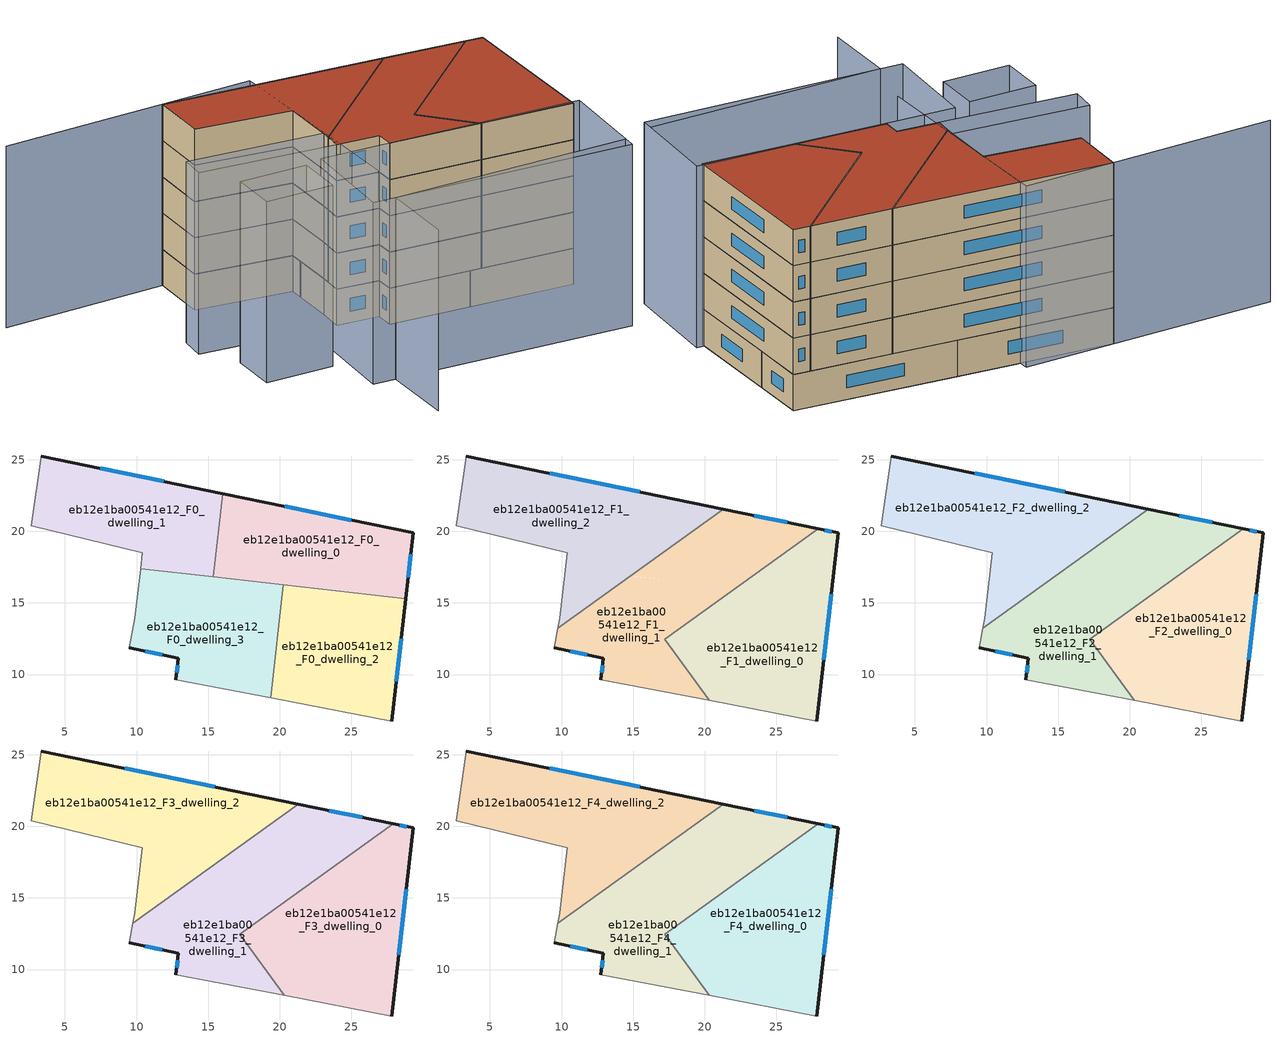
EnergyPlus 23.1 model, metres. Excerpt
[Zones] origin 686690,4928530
eb12e1ba00541e12_F0_dwelling_0
 floor ground (EU_floor_Construction): 28.78,15.28 29.3,19.89 16.01,22.64 15.35,16.81 z0
 wall outside (EU_wall_Construction): 16.01,22.64 29.3,19.89 28.78,15.28 z0:3
 wall to eb12e1ba00541e12_F0_dwelling_1 (EU_wall_Construction): 15.35,16.81 16.01,22.64 z0:3
 wall to eb12e1ba00541e12_F0_dwelling_2 (EU_wall_Construction): 28.78,15.28 20.25,16.25 z0:3
 wall to eb12e1ba00541e12_F0_dwelling_3 (EU_wall_Construction): 20.25,16.25 15.35,16.81 z0:3
 window (EU_Window_Construction): 20.33,21.74 24.98,20.78 / 29.13,18.39 28.95,16.78 z0.98:2.02
 ceiling adiabatic (EU_roof_Construction): 29.3,19.89 28.78,15.28 22.17,16.04 27.92,20.17 z3
eb12e1ba00541e12_F0_dwelling_1
 floor ground (EU_floor_Construction): 15.35,16.81 16.01,22.64 3.36,25.26 2.66,20.39 10.41,18.49 10.28,17.39 z0
 wall outside (EU_wall_Construction): 3.36,25.26 16.01,22.64 z0:3
 wall adiabatic (EU_wall_Construction): 10.28,17.39 10.41,18.49 2.66,20.39 3.36,25.26 z0:3
 wall to eb12e1ba00541e12_F0_dwelling_3 (EU_wall_Construction): 15.35,16.81 10.28,17.39 z0:3
 window (EU_Window_Construction): 7.47,24.4 11.9,23.49 z0.98:2.02
eb12e1ba00541e12_F0_dwelling_2
 floor ground (EU_floor_Construction): 27.81,6.76 28.78,15.28 20.25,16.25 19.35,8.37 z0
 wall outside (EU_wall_Construction): 28.78,15.28 27.81,6.76 z0:3
 wall to eb12e1ba00541e12_F0_dwelling_3 (EU_wall_Construction): 19.35,8.37 20.25,16.25 z0:3
 wall adiabatic (EU_wall_Construction): 27.81,6.76 19.35,8.37 z0:3
 window (EU_Window_Construction): 28.46,12.51 28.12,9.53 z0.98:2.02
eb12e1ba00541e12_F0_dwelling_3
 floor ground (EU_floor_Construction): 19.35,8.37 20.25,16.25 10.28,17.39 9.86,13.92 9.48,11.88 12.92,11.14 12.75,9.63 z0
 wall outside (EU_wall_Construction): 12.75,9.63 12.92,11.14 9.48,11.88 z0:3
 wall adiabatic (EU_wall_Construction): 19.35,8.37 12.75,9.63 / 9.48,11.88 9.86,13.92 10.28,17.39 z0:3
 window (EU_Window_Construction): 12.8,10.12 12.86,10.64 / 11.8,11.38 10.6,11.64 z0.98:2.02
eb12e1ba00541e12_F1_dwelling_0
 floor to eb12e1ba00541e12_F0_dwelling_2 (EU_floor_Construction): 27.81,6.76 28.78,15.28 22.17,16.04 20.05,14.51 19.46,9.35 20.3,8.19 z3
 floor adiabatic (EU_floor_Construction): 28.78,15.28 29.3,19.89 27.92,20.17 22.17,16.04 z3
 floor to eb12e1ba00541e12_F0_dwelling_3 (EU_floor_Construction): 19.46,9.35 20.05,14.51 17.21,12.48 z3
 wall outside (EU_wall_Construction): 27.92,20.17 29.3,19.89 27.81,6.76 z3:6
 wall adiabatic (EU_wall_Construction): 27.81,6.76 20.3,8.19 z3:6
 wall to eb12e1ba00541e12_F1_dwelling_1 (EU_wall_Construction): 20.3,8.19 17.21,12.48 27.92,20.17 z3:6
 window (EU_Window_Construction): 28.37,20.08 28.85,19.98 / 28.81,15.62 28.29,11.03 z3.98:5.02
eb12e1ba00541e12_F1_dwelling_1
 floor to eb12e1ba00541e12_F0_dwelling_3 (EU_floor_Construction): 19.35,8.37 19.46,9.35 17.21,12.48 20.05,14.51 20.25,16.25 14.79,16.88 9.73,13.24 9.48,11.88 12.92,11.14 12.75,9.63 z3
 floor to eb12e1ba00541e12_F0_dwelling_2 (EU_floor_Construction): 20.3,8.19 19.46,9.35 19.35,8.37 z3; 22.17,16.04 20.25,16.25 20.05,14.51 z3
 floor to eb12e1ba00541e12_F0_dwelling_1 (EU_floor_Construction): 15.35,16.81 15.41,17.32 14.79,16.88 z3
 floor to eb12e1ba00541e12_F0_dwelling_0 (EU_floor_Construction): 27.92,20.17 21.29,21.54 15.41,17.32 15.35,16.81 22.17,16.04 z3
 wall outside (EU_wall_Construction): 12.75,9.63 12.92,11.14 9.48,11.88 / 21.29,21.54 27.92,20.17 z3:6
 wall adiabatic (EU_wall_Construction): 20.3,8.19 12.75,9.63 / 9.48,11.88 9.73,13.24 z3:6
 wall to eb12e1ba00541e12_F1_dwelling_2 (EU_wall_Construction): 9.73,13.24 21.29,21.54 z3:6
 window (EU_Window_Construction): 12.8,10.12 12.86,10.64 / 11.8,11.38 10.6,11.64 / 23.45,21.1 25.76,20.62 z3.98:5.02
eb12e1ba00541e12_F1_dwelling_2
 floor to eb12e1ba00541e12_F0_dwelling_1 (EU_floor_Construction): 15.41,17.32 16.01,22.64 3.36,25.26 2.66,20.39 10.41,18.49 10.28,17.39 14.79,16.88 z3
 floor to eb12e1ba00541e12_F0_dwelling_0 (EU_floor_Construction): 21.29,21.54 16.01,22.64 15.41,17.32 z3
 floor to eb12e1ba00541e12_F0_dwelling_3 (EU_floor_Construction): 14.79,16.88 10.28,17.39 9.86,13.92 9.73,13.24 z3
 wall outside (EU_wall_Construction): 3.36,25.26 21.29,21.54 z3:6
 wall adiabatic (EU_wall_Construction): 9.73,13.24 9.86,13.92 10.41,18.49 2.66,20.39 3.36,25.26 z3:6
 window (EU_Window_Construction): 9.19,24.05 15.46,22.75 z3.98:5.02
eb12e1ba00541e12_F2_dwelling_0
 floor to eb12e1ba00541e12_F1_dwelling_0 (EU_floor_Construction): 27.81,6.76 29.3,19.89 27.92,20.17 17.21,12.48 20.3,8.19 z6
 wall outside (EU_wall_Construction): 27.92,20.17 29.3,19.89 27.81,6.76 z6:9
 wall adiabatic (EU_wall_Construction): 27.81,6.76 20.3,8.19 z6:9
 wall to eb12e1ba00541e12_F2_dwelling_1 (EU_wall_Construction): 20.3,8.19 17.21,12.48 27.92,20.17 z6:9
 window (EU_Window_Construction): 28.37,20.08 28.85,19.98 / 28.81,15.62 28.29,11.03 z6.98:8.02
eb12e1ba00541e12_F2_dwelling_1
 floor to eb12e1ba00541e12_F1_dwelling_1 (EU_floor_Construction): 20.3,8.19 17.21,12.48 27.92,20.17 21.29,21.54 9.73,13.24 9.48,11.88 12.92,11.14 12.75,9.63 z6
 wall outside (EU_wall_Construction): 12.75,9.63 12.92,11.14 9.48,11.88 / 21.29,21.54 27.92,20.17 z6:9
 wall adiabatic (EU_wall_Construction): 20.3,8.19 12.75,9.63 / 9.48,11.88 9.73,13.24 z6:9
 wall to eb12e1ba00541e12_F2_dwelling_2 (EU_wall_Construction): 9.73,13.24 21.29,21.54 z6:9
 window (EU_Window_Construction): 12.8,10.12 12.86,10.64 / 11.8,11.38 10.6,11.64 / 23.45,21.1 25.76,20.62 z6.98:8.02
eb12e1ba00541e12_F2_dwelling_2
 floor to eb12e1ba00541e12_F1_dwelling_2 (EU_floor_Construction): 21.29,21.54 3.36,25.26 2.66,20.39 10.41,18.49 9.86,13.92 9.73,13.24 z6
 wall outside (EU_wall_Construction): 3.36,25.26 21.29,21.54 z6:9
 wall adiabatic (EU_wall_Construction): 9.73,13.24 9.86,13.92 10.41,18.49 2.66,20.39 3.36,25.26 z6:9
 window (EU_Window_Construction): 9.19,24.05 15.46,22.75 z6.98:8.02
eb12e1ba00541e12_F3_dwelling_0
 floor to eb12e1ba00541e12_F2_dwelling_0 (EU_floor_Construction): 27.81,6.76 29.3,19.89 27.92,20.17 17.21,12.48 20.3,8.19 z9
 wall outside (EU_wall_Construction): 27.92,20.17 29.3,19.89 27.81,6.76 z9:12
 wall adiabatic (EU_wall_Construction): 27.81,6.76 20.3,8.19 z9:12
 wall to eb12e1ba00541e12_F3_dwelling_1 (EU_wall_Construction): 20.3,8.19 17.21,12.48 27.92,20.17 z9:12
 window (EU_Window_Construction): 28.37,20.08 28.85,19.98 / 28.81,15.62 28.29,11.03 z9.98:11.02
eb12e1ba00541e12_F3_dwelling_1
 floor to eb12e1ba00541e12_F2_dwelling_1 (EU_floor_Construction): 20.3,8.19 17.21,12.48 27.92,20.17 21.29,21.54 9.73,13.24 9.48,11.88 12.92,11.14 12.75,9.63 z9
 wall outside (EU_wall_Construction): 12.75,9.63 12.92,11.14 9.48,11.88 / 21.29,21.54 27.92,20.17 z9:12
 wall adiabatic (EU_wall_Construction): 20.3,8.19 12.75,9.63 / 9.48,11.88 9.73,13.24 z9:12
 wall to eb12e1ba00541e12_F3_dwelling_2 (EU_wall_Construction): 9.73,13.24 21.29,21.54 z9:12
 window (EU_Window_Construction): 12.8,10.12 12.86,10.64 / 11.8,11.38 10.6,11.64 / 23.45,21.1 25.76,20.62 z9.98:11.02
eb12e1ba00541e12_F3_dwelling_2
 floor to eb12e1ba00541e12_F2_dwelling_2 (EU_floor_Construction): 21.29,21.54 3.36,25.26 2.66,20.39 10.41,18.49 9.86,13.92 9.73,13.24 z9
 wall outside (EU_wall_Construction): 3.36,25.26 21.29,21.54 z9:12
 wall adiabatic (EU_wall_Construction): 9.73,13.24 9.86,13.92 10.41,18.49 2.66,20.39 3.36,25.26 z9:12
 window (EU_Window_Construction): 9.19,24.05 15.46,22.75 z9.98:11.02
eb12e1ba00541e12_F4_dwelling_0
 floor to eb12e1ba00541e12_F3_dwelling_0 (EU_floor_Construction): 27.81,6.76 29.3,19.89 27.92,20.17 17.21,12.48 20.3,8.19 z12
 wall outside (EU_wall_Construction): 27.92,20.17 29.3,19.89 27.81,6.76 z12:15
 wall adiabatic (EU_wall_Construction): 27.81,6.76 20.3,8.19 z12:15
 wall to eb12e1ba00541e12_F4_dwelling_1 (EU_wall_Construction): 20.3,8.19 17.21,12.48 27.92,20.17 z12:15
 window (EU_Window_Construction): 28.37,20.08 28.85,19.98 / 28.81,15.62 28.29,11.03 z12.98:14.02
 roof outside (EU_roof_Construction): 29.3,19.89 27.81,6.76 20.3,8.19 17.21,12.48 27.92,20.17 z15
eb12e1ba00541e12_F4_dwelling_1
 floor to eb12e1ba00541e12_F3_dwelling_1 (EU_floor_Construction): 20.3,8.19 17.21,12.48 27.92,20.17 21.29,21.54 9.73,13.24 9.48,11.88 12.92,11.14 12.75,9.63 z12
 wall outside (EU_wall_Construction): 12.75,9.63 12.92,11.14 9.48,11.88 / 21.29,21.54 27.92,20.17 z12:15
 wall adiabatic (EU_wall_Construction): 20.3,8.19 12.75,9.63 / 9.48,11.88 9.73,13.24 z12:15
 wall to eb12e1ba00541e12_F4_dwelling_2 (EU_wall_Construction): 9.73,13.24 21.29,21.54 z12:15
 window (EU_Window_Construction): 12.8,10.12 12.86,10.64 / 11.8,11.38 10.6,11.64 / 23.45,21.1 25.76,20.62 z12.98:14.02
 roof outside (EU_roof_Construction): 27.92,20.17 17.21,12.48 20.3,8.19 12.75,9.63 12.92,11.14 9.48,11.88 9.73,13.24 21.29,21.54 z15
eb12e1ba00541e12_F4_dwelling_2
 floor to eb12e1ba00541e12_F3_dwelling_2 (EU_floor_Construction): 21.29,21.54 3.36,25.26 2.66,20.39 10.41,18.49 9.86,13.92 9.73,13.24 z12
 wall outside (EU_wall_Construction): 3.36,25.26 21.29,21.54 z12:15
 wall adiabatic (EU_wall_Construction): 9.73,13.24 9.86,13.92 10.41,18.49 2.66,20.39 3.36,25.26 z12:15
 window (EU_Window_Construction): 9.19,24.05 15.46,22.75 z12.98:14.02
 roof outside (EU_roof_Construction): 21.29,21.54 9.73,13.24 9.86,13.92 10.41,18.49 2.66,20.39 3.36,25.26 z15
shading: 6.66,-4.32 7.43,1.94 / 7.43,1.94 27.11,-0.47 / -10.29,26.59 11,24.51 / 11,24.51 9.24,6.44 / 26.99,-1.48 5.58,2.26 / 5.58,2.26 7.05,10.62 / 7.05,10.62 28.45,6.88 / 28.45,6.88 26.99,-1.48 / 5.54,10.44 5.04,6.54 / 5.04,6.54 -0.59,7.28 / -0.59,7.28 -0.08,11.17 / -0.08,11.17 5.54,10.44 / 9.48,11.88 -1.63,14.25 / -1.63,14.25 -1.19,16.35 / -1.19,16.35 9.93,13.97 / 9.93,13.97 9.48,11.88 z0:15
[Building]
EU S2 Campaign: North Axis=0; Terrain=City; Solar Distribution=FullExterior
[Site:Location]
Bologna: Latitude=44.5; Longitude=11.25; Time Zone=1; Elevation=37
[SizingPeriod:WeatherFileDays]
AnnualSizingPeriod: Begin Month=1; Begin Day of Month=1; End Month=12; End Day of Month=31; Day of Week for Start Day=Monday; Use Weather File Daylight Saving Period=No; Use Weather File Rain and Snow Indicators=No
[MATERIAL]
EU_InternalMass_Material: Roughness=MediumRough; Thickness=0.1; Conductivity=1; Density=1800; Specific Heat=900; Thermal Absorptance=0.9; Solar Absorptance=0.7; Visible Absorptance=0.7
[MATERIAL:NOMASS] Roughness=MediumRough; Thermal Absorptance=0.9; Solar Absorptance=0.7; Visible Absorptance=0.7
Name | Thermal Resistance
EU_wall_NoMass | 0.905828
EU_roof_NoMass | 0.37593
EU_floor_NoMass | 0.67114
[WINDOWMATERIAL:SIMPLEGLAZINGSYSTEM]
EU_Window_SimpleGlazing: UFactor=4.52486; Solar Heat Gain Coefficient=0.85; Visible Transmittance=0.85
[CONSTRUCTION]
EU_wall_Construction: EU_wall_NoMass
EU_roof_Construction: EU_roof_NoMass
EU_floor_Construction: EU_floor_NoMass
EU_InternalMass_Construction: EU_InternalMass_Material
EU_Window_Construction: EU_Window_SimpleGlazing
[ZONE] Type=1; Multiplier=1; Ceiling Height=autocalculate; Floor Area=autocalculate; Part of Total Floor Area=Yes
Name | Volume
eb12e1ba00541e12_F0_dwelling_0 | 212.706
eb12e1ba00541e12_F1_dwelling_0; eb12e1ba00541e12_F2_dwelling_0; eb12e1ba00541e12_F3_dwelling_0; eb12e1ba00541e12_F4_dwelling_0 | 283.596
eb12e1ba00541e12_F0_dwelling_1 | 212.685
eb12e1ba00541e12_F1_dwelling_1; eb12e1ba00541e12_F2_dwelling_1; eb12e1ba00541e12_F3_dwelling_1; eb12e1ba00541e12_F4_dwelling_1 | 283.597
eb12e1ba00541e12_F0_dwelling_2 | 212.703
eb12e1ba00541e12_F1_dwelling_2; eb12e1ba00541e12_F2_dwelling_2; eb12e1ba00541e12_F3_dwelling_2; eb12e1ba00541e12_F4_dwelling_2 | 283.594
eb12e1ba00541e12_F0_dwelling_3 | 212.698
[INTERNALMASS] Construction=EU_InternalMass_Construction
Name | Zone or ZoneList | Surface Area
eb12e1ba00541e12_F0_dwelling_0_EU_InternalMass | eb12e1ba00541e12_F0_dwelling_0 | 70.9018
eb12e1ba00541e12_F0_dwelling_1_EU_InternalMass | eb12e1ba00541e12_F0_dwelling_1 | 70.895
eb12e1ba00541e12_F0_dwelling_2_EU_InternalMass | eb12e1ba00541e12_F0_dwelling_2 | 70.9012
eb12e1ba00541e12_F0_dwelling_3_EU_InternalMass | eb12e1ba00541e12_F0_dwelling_3 | 70.8995
eb12e1ba00541e12_F1_dwelling_0_EU_InternalMass | eb12e1ba00541e12_F1_dwelling_0 | 94.532
eb12e1ba00541e12_F1_dwelling_1_EU_InternalMass | eb12e1ba00541e12_F1_dwelling_1 | 94.5325
eb12e1ba00541e12_F1_dwelling_2_EU_InternalMass | eb12e1ba00541e12_F1_dwelling_2 | 94.5344
eb12e1ba00541e12_F2_dwelling_0_EU_InternalMass | eb12e1ba00541e12_F2_dwelling_0 | 94.532
eb12e1ba00541e12_F2_dwelling_1_EU_InternalMass | eb12e1ba00541e12_F2_dwelling_1 | 94.5325
eb12e1ba00541e12_F2_dwelling_2_EU_InternalMass | eb12e1ba00541e12_F2_dwelling_2 | 94.5344
eb12e1ba00541e12_F3_dwelling_0_EU_InternalMass | eb12e1ba00541e12_F3_dwelling_0 | 94.532
eb12e1ba00541e12_F3_dwelling_1_EU_InternalMass | eb12e1ba00541e12_F3_dwelling_1 | 94.5325
eb12e1ba00541e12_F3_dwelling_2_EU_InternalMass | eb12e1ba00541e12_F3_dwelling_2 | 94.5344
eb12e1ba00541e12_F4_dwelling_0_EU_InternalMass | eb12e1ba00541e12_F4_dwelling_0 | 94.532
eb12e1ba00541e12_F4_dwelling_1_EU_InternalMass | eb12e1ba00541e12_F4_dwelling_1 | 94.5325
eb12e1ba00541e12_F4_dwelling_2_EU_InternalMass | eb12e1ba00541e12_F4_dwelling_2 | 94.5344
[OTHEREQUIPMENT] Fuel Type=Electricity; Design Level Calculation Method=Watts/Area; Power per Zone Floor Area=1; Fraction Latent=0; Fraction Radiant=0; Fraction Lost=0; Carbon Dioxide Generation Rate=0; EndUse Subcategory=EU_Step8_InternalGains
Name | Zone or ZoneList or Space or SpaceList | Schedule
EU_Step8_InternalGain_eb12e1ba00541e12_F0_dwelling_0_f000 | eb12e1ba00541e12_F0_dwelling_0 | EU_Step8_GainSchedule_eb12e1ba00541e12_F0_dwelling_0_f000
EU_Step8_InternalGain_eb12e1ba00541e12_F0_dwelling_1_f000 | eb12e1ba00541e12_F0_dwelling_1 | EU_Step8_GainSchedule_eb12e1ba00541e12_F0_dwelling_1_f000
EU_Step8_InternalGain_eb12e1ba00541e12_F0_dwelling_2_f000 | eb12e1ba00541e12_F0_dwelling_2 | EU_Step8_GainSchedule_eb12e1ba00541e12_F0_dwelling_2_f000
EU_Step8_InternalGain_eb12e1ba00541e12_F0_dwelling_3_f000 | eb12e1ba00541e12_F0_dwelling_3 | EU_Step8_GainSchedule_eb12e1ba00541e12_F0_dwelling_3_f000
EU_Step8_InternalGain_eb12e1ba00541e12_F1_dwelling_0_f000 | eb12e1ba00541e12_F1_dwelling_0 | EU_Step8_GainSchedule_eb12e1ba00541e12_F1_dwelling_0_f000
EU_Step8_InternalGain_eb12e1ba00541e12_F1_dwelling_1_f000 | eb12e1ba00541e12_F1_dwelling_1 | EU_Step8_GainSchedule_eb12e1ba00541e12_F1_dwelling_1_f000
EU_Step8_InternalGain_eb12e1ba00541e12_F1_dwelling_2_f000 | eb12e1ba00541e12_F1_dwelling_2 | EU_Step8_GainSchedule_eb12e1ba00541e12_F1_dwelling_2_f000
EU_Step8_InternalGain_eb12e1ba00541e12_F2_dwelling_0_f000 | eb12e1ba00541e12_F2_dwelling_0 | EU_Step8_GainSchedule_eb12e1ba00541e12_F2_dwelling_0_f000
EU_Step8_InternalGain_eb12e1ba00541e12_F2_dwelling_1_f000 | eb12e1ba00541e12_F2_dwelling_1 | EU_Step8_GainSchedule_eb12e1ba00541e12_F2_dwelling_1_f000
EU_Step8_InternalGain_eb12e1ba00541e12_F2_dwelling_2_f000 | eb12e1ba00541e12_F2_dwelling_2 | EU_Step8_GainSchedule_eb12e1ba00541e12_F2_dwelling_2_f000
EU_Step8_InternalGain_eb12e1ba00541e12_F3_dwelling_0_f000 | eb12e1ba00541e12_F3_dwelling_0 | EU_Step8_GainSchedule_eb12e1ba00541e12_F3_dwelling_0_f000
EU_Step8_InternalGain_eb12e1ba00541e12_F3_dwelling_1_f000 | eb12e1ba00541e12_F3_dwelling_1 | EU_Step8_GainSchedule_eb12e1ba00541e12_F3_dwelling_1_f000
EU_Step8_InternalGain_eb12e1ba00541e12_F3_dwelling_2_f000 | eb12e1ba00541e12_F3_dwelling_2 | EU_Step8_GainSchedule_eb12e1ba00541e12_F3_dwelling_2_f000
EU_Step8_InternalGain_eb12e1ba00541e12_F4_dwelling_0_f000 | eb12e1ba00541e12_F4_dwelling_0 | EU_Step8_GainSchedule_eb12e1ba00541e12_F4_dwelling_0_f000
EU_Step8_InternalGain_eb12e1ba00541e12_F4_dwelling_1_f000 | eb12e1ba00541e12_F4_dwelling_1 | EU_Step8_GainSchedule_eb12e1ba00541e12_F4_dwelling_1_f000
EU_Step8_InternalGain_eb12e1ba00541e12_F4_dwelling_2_f000 | eb12e1ba00541e12_F4_dwelling_2 | EU_Step8_GainSchedule_eb12e1ba00541e12_F4_dwelling_2_f000
[ZONEVENTILATION:DESIGNFLOWRATE] Schedule=EU_AlwaysOn; Design Flow Rate Calculation Method=AirChanges/Hour; Air Changes per Hour=0.73129; Ventilation Type=Natural; Fan Pressure Rise=0; Fan Total Efficiency=1; Constant Term Coefficient=1; Temperature Term Coefficient=0; Velocity Term Coefficient=0; Velocity Squared Term Coefficient=0; Minimum Indoor Temperature=-100; Maximum Indoor Temperature=100; Delta Temperature=-100; Minimum Outdoor Temperature=-100; Maximum Outdoor Temperature=100; Maximum Wind Speed=40
Name | Zone or ZoneList or Space or SpaceList
EU_ConstantAir_eb12e1ba00541e12_F0_dwelling_0 | eb12e1ba00541e12_F0_dwelling_0
EU_ConstantAir_eb12e1ba00541e12_F0_dwelling_1 | eb12e1ba00541e12_F0_dwelling_1
EU_ConstantAir_eb12e1ba00541e12_F0_dwelling_2 | eb12e1ba00541e12_F0_dwelling_2
EU_ConstantAir_eb12e1ba00541e12_F0_dwelling_3 | eb12e1ba00541e12_F0_dwelling_3
EU_ConstantAir_eb12e1ba00541e12_F1_dwelling_0 | eb12e1ba00541e12_F1_dwelling_0
EU_ConstantAir_eb12e1ba00541e12_F1_dwelling_1 | eb12e1ba00541e12_F1_dwelling_1
EU_ConstantAir_eb12e1ba00541e12_F1_dwelling_2 | eb12e1ba00541e12_F1_dwelling_2
EU_ConstantAir_eb12e1ba00541e12_F2_dwelling_0 | eb12e1ba00541e12_F2_dwelling_0
EU_ConstantAir_eb12e1ba00541e12_F2_dwelling_1 | eb12e1ba00541e12_F2_dwelling_1
EU_ConstantAir_eb12e1ba00541e12_F2_dwelling_2 | eb12e1ba00541e12_F2_dwelling_2
EU_ConstantAir_eb12e1ba00541e12_F3_dwelling_0 | eb12e1ba00541e12_F3_dwelling_0
EU_ConstantAir_eb12e1ba00541e12_F3_dwelling_1 | eb12e1ba00541e12_F3_dwelling_1
EU_ConstantAir_eb12e1ba00541e12_F3_dwelling_2 | eb12e1ba00541e12_F3_dwelling_2
EU_ConstantAir_eb12e1ba00541e12_F4_dwelling_0 | eb12e1ba00541e12_F4_dwelling_0
EU_ConstantAir_eb12e1ba00541e12_F4_dwelling_1 | eb12e1ba00541e12_F4_dwelling_1
EU_ConstantAir_eb12e1ba00541e12_F4_dwelling_2 | eb12e1ba00541e12_F4_dwelling_2
[HVACTEMPLATE:THERMOSTAT] Constant Heating Setpoint=20; Constant Cooling Setpoint=50
EU_HeatOnly_eb12e1ba00541e12_F0_dwelling_0; EU_HeatOnly_eb12e1ba00541e12_F0_dwelling_1; EU_HeatOnly_eb12e1ba00541e12_F0_dwelling_2; EU_HeatOnly_eb12e1ba00541e12_F0_dwelling_3; EU_HeatOnly_eb12e1ba00541e12_F1_dwelling_0; EU_HeatOnly_eb12e1ba00541e12_F1_dwelling_1; EU_HeatOnly_eb12e1ba00541e12_F1_dwelling_2; EU_HeatOnly_eb12e1ba00541e12_F2_dwelling_0; EU_HeatOnly_eb12e1ba00541e12_F2_dwelling_1; EU_HeatOnly_eb12e1ba00541e12_F2_dwelling_2; EU_HeatOnly_eb12e1ba00541e12_F3_dwelling_0; EU_HeatOnly_eb12e1ba00541e12_F3_dwelling_1; EU_HeatOnly_eb12e1ba00541e12_F3_dwelling_2; EU_HeatOnly_eb12e1ba00541e12_F4_dwelling_0; EU_HeatOnly_eb12e1ba00541e12_F4_dwelling_1; EU_HeatOnly_eb12e1ba00541e12_F4_dwelling_2
[HVACTEMPLATE:ZONE:IDEALLOADSAIRSYSTEM] System Availability Schedule=EU_AlwaysOn; Maximum Heating Supply Air Temperature=50; Minimum Cooling Supply Air Temperature=13; Maximum Heating Supply Air Humidity Ratio=0.0156; Minimum Cooling Supply Air Humidity Ratio=0.0077; Heating Limit=NoLimit; Cooling Limit=NoLimit; Heating Availability Schedule=EU_AlwaysOn; Cooling Availability Schedule=EU_CoolingOff; Dehumidification Control Type=ConstantSensibleHeatRatio; Cooling Sensible Heat Ratio=0.7; Dehumidification Setpoint=60; Humidification Control Type=None; Humidification Setpoint=30; Outdoor Air Method=None; Outdoor Air Flow Rate per Person=0.00944; Outdoor Air Flow Rate per Zone Floor Area=0; Outdoor Air Flow Rate per Zone=0; Demand Controlled Ventilation Type=None; Outdoor Air Economizer Type=NoEconomizer; Heat Recovery Type=None; Sensible Heat Recovery Effectiveness=0.7; Latent Heat Recovery Effectiveness=0.65
Name | Template Thermostat
eb12e1ba00541e12_F0_dwelling_0 | EU_HeatOnly_eb12e1ba00541e12_F0_dwelling_0
eb12e1ba00541e12_F0_dwelling_1 | EU_HeatOnly_eb12e1ba00541e12_F0_dwelling_1
eb12e1ba00541e12_F0_dwelling_2 | EU_HeatOnly_eb12e1ba00541e12_F0_dwelling_2
eb12e1ba00541e12_F0_dwelling_3 | EU_HeatOnly_eb12e1ba00541e12_F0_dwelling_3
eb12e1ba00541e12_F1_dwelling_0 | EU_HeatOnly_eb12e1ba00541e12_F1_dwelling_0
eb12e1ba00541e12_F1_dwelling_1 | EU_HeatOnly_eb12e1ba00541e12_F1_dwelling_1
eb12e1ba00541e12_F1_dwelling_2 | EU_HeatOnly_eb12e1ba00541e12_F1_dwelling_2
eb12e1ba00541e12_F2_dwelling_0 | EU_HeatOnly_eb12e1ba00541e12_F2_dwelling_0
eb12e1ba00541e12_F2_dwelling_1 | EU_HeatOnly_eb12e1ba00541e12_F2_dwelling_1
eb12e1ba00541e12_F2_dwelling_2 | EU_HeatOnly_eb12e1ba00541e12_F2_dwelling_2
eb12e1ba00541e12_F3_dwelling_0 | EU_HeatOnly_eb12e1ba00541e12_F3_dwelling_0
eb12e1ba00541e12_F3_dwelling_1 | EU_HeatOnly_eb12e1ba00541e12_F3_dwelling_1
eb12e1ba00541e12_F3_dwelling_2 | EU_HeatOnly_eb12e1ba00541e12_F3_dwelling_2
eb12e1ba00541e12_F4_dwelling_0 | EU_HeatOnly_eb12e1ba00541e12_F4_dwelling_0
eb12e1ba00541e12_F4_dwelling_1 | EU_HeatOnly_eb12e1ba00541e12_F4_dwelling_1
eb12e1ba00541e12_F4_dwelling_2 | EU_HeatOnly_eb12e1ba00541e12_F4_dwelling_2
[SIZING:ZONE] Zone Cooling Design Supply Air Temperature Input Method=SupplyAirTemperature; Zone Cooling Design Supply Air Temperature=13; Zone Heating Design Supply Air Temperature Input Method=SupplyAirTemperature; Zone Heating Design Supply Air Temperature=50; Zone Cooling Design Supply Air Humidity Ratio=0.008; Zone Heating Design Supply Air Humidity Ratio=0.008; Cooling Design Air Flow Method=DesignDay; Cooling Design Air Flow Rate=0; Cooling Minimum Air Flow per Zone Floor Area=0.000762; Cooling Minimum Air Flow=0; Cooling Minimum Air Flow Fraction=0.2; Heating Design Air Flow Method=DesignDay; Heating Design Air Flow Rate=0; Heating Maximum Air Flow per Zone Floor Area=0.002032; Heating Maximum Air Flow=0.141576; Heating Maximum Air Flow Fraction=0.3; Account for Dedicated Outdoor Air System=No; Dedicated Outdoor Air System Control Strategy=NeutralSupplyAir; Dedicated Outdoor Air Low Setpoint Temperature for Design=autosize; Dedicated Outdoor Air High Setpoint Temperature for Design=autosize; Zone Load Sizing Method=Sensible Load Only No Latent Load; Zone Latent Cooling Design Supply Air Humidity Ratio Input Method=HumidityRatioDifference; Zone Cooling Design Supply Air Humidity Ratio Difference=0.005; Zone Latent Heating Design Supply Air Humidity Ratio Input Method=HumidityRatioDifference; Zone Humidification Design Supply Air Humidity Ratio Difference=0.005
eb12e1ba00541e12_F0_dwelling_0; eb12e1ba00541e12_F0_dwelling_1; eb12e1ba00541e12_F0_dwelling_2; eb12e1ba00541e12_F0_dwelling_3; eb12e1ba00541e12_F1_dwelling_0; eb12e1ba00541e12_F1_dwelling_1; eb12e1ba00541e12_F1_dwelling_2; eb12e1ba00541e12_F2_dwelling_0; eb12e1ba00541e12_F2_dwelling_1; eb12e1ba00541e12_F2_dwelling_2; eb12e1ba00541e12_F3_dwelling_0; eb12e1ba00541e12_F3_dwelling_1; eb12e1ba00541e12_F3_dwelling_2; eb12e1ba00541e12_F4_dwelling_0; eb12e1ba00541e12_F4_dwelling_1; eb12e1ba00541e12_F4_dwelling_2
[SCHEDULE:CONSTANT]
Name | Hourly Value
EU_AlwaysOn | 1
EU_CoolingOff | 0
[SCHEDULE:FILE] Column Number=1; Rows to Skip at Top=0; Number of Hours of Data=8760; Column Separator=Comma; Interpolate to Timestep=No; Minutes per Item=60; Adjust Schedule for Daylight Savings=Yes
Name | File
EU_Step8_GainSchedule_eb12e1ba00541e12_F0_dwelling_0_f000 | ../../schedules/eb12e1ba00541e12/eb12e1ba00541e12_F0_dwelling_0_f000_gain.csv
EU_Step8_GainSchedule_eb12e1ba00541e12_F0_dwelling_1_f000 | ../../schedules/eb12e1ba00541e12/eb12e1ba00541e12_F0_dwelling_1_f000_gain.csv
EU_Step8_GainSchedule_eb12e1ba00541e12_F0_dwelling_2_f000 | ../../schedules/eb12e1ba00541e12/eb12e1ba00541e12_F0_dwelling_2_f000_gain.csv
EU_Step8_GainSchedule_eb12e1ba00541e12_F0_dwelling_3_f000 | ../../schedules/eb12e1ba00541e12/eb12e1ba00541e12_F0_dwelling_3_f000_gain.csv
EU_Step8_GainSchedule_eb12e1ba00541e12_F1_dwelling_0_f000 | ../../schedules/eb12e1ba00541e12/eb12e1ba00541e12_F1_dwelling_0_f000_gain.csv
EU_Step8_GainSchedule_eb12e1ba00541e12_F1_dwelling_1_f000 | ../../schedules/eb12e1ba00541e12/eb12e1ba00541e12_F1_dwelling_1_f000_gain.csv
EU_Step8_GainSchedule_eb12e1ba00541e12_F1_dwelling_2_f000 | ../../schedules/eb12e1ba00541e12/eb12e1ba00541e12_F1_dwelling_2_f000_gain.csv
EU_Step8_GainSchedule_eb12e1ba00541e12_F2_dwelling_0_f000 | ../../schedules/eb12e1ba00541e12/eb12e1ba00541e12_F2_dwelling_0_f000_gain.csv
EU_Step8_GainSchedule_eb12e1ba00541e12_F2_dwelling_1_f000 | ../../schedules/eb12e1ba00541e12/eb12e1ba00541e12_F2_dwelling_1_f000_gain.csv
EU_Step8_GainSchedule_eb12e1ba00541e12_F2_dwelling_2_f000 | ../../schedules/eb12e1ba00541e12/eb12e1ba00541e12_F2_dwelling_2_f000_gain.csv
EU_Step8_GainSchedule_eb12e1ba00541e12_F3_dwelling_0_f000 | ../../schedules/eb12e1ba00541e12/eb12e1ba00541e12_F3_dwelling_0_f000_gain.csv
EU_Step8_GainSchedule_eb12e1ba00541e12_F3_dwelling_1_f000 | ../../schedules/eb12e1ba00541e12/eb12e1ba00541e12_F3_dwelling_1_f000_gain.csv
EU_Step8_GainSchedule_eb12e1ba00541e12_F3_dwelling_2_f000 | ../../schedules/eb12e1ba00541e12/eb12e1ba00541e12_F3_dwelling_2_f000_gain.csv
EU_Step8_GainSchedule_eb12e1ba00541e12_F4_dwelling_0_f000 | ../../schedules/eb12e1ba00541e12/eb12e1ba00541e12_F4_dwelling_0_f000_gain.csv
EU_Step8_GainSchedule_eb12e1ba00541e12_F4_dwelling_1_f000 | ../../schedules/eb12e1ba00541e12/eb12e1ba00541e12_F4_dwelling_1_f000_gain.csv
EU_Step8_GainSchedule_eb12e1ba00541e12_F4_dwelling_2_f000 | ../../schedules/eb12e1ba00541e12/eb12e1ba00541e12_F4_dwelling_2_f000_gain.csv
